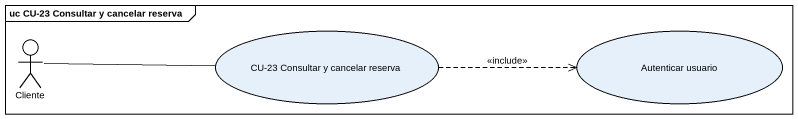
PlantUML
@startuml
mainframe uc CU-23 Consultar y cancelar reserva
actor Cliente
usecase "CU-23 Consultar y cancelar reserva" as CU_23_Consultar_y_cancelar
usecase "Autenticar usuario" as Autenticar_usuario
Cliente -right- CU_23_Consultar_y_cancelar
CU_23_Consultar_y_cancelar .right.> Autenticar_usuario : <<include>>
@enduml
